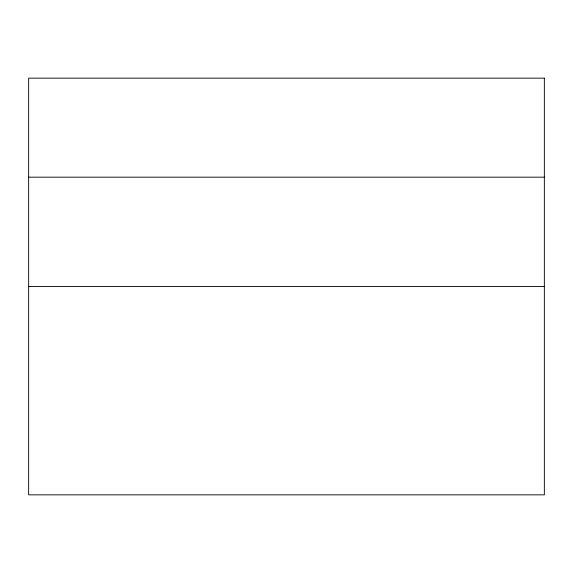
<?xml version="1.0" encoding="UTF-8"?>
<svg xmlns="http://www.w3.org/2000/svg" width="573" height="573" viewBox="0 0 573 573"><rect width="100%" height="100%" fill="white"/><g stroke="black" fill="none" stroke-linecap="round" stroke-linejoin="round"><path stroke-width="0.86" d="M28.65 177.172L544.35 177.172M28.65 286.5L544.35 286.5M544.35 78.157L28.65 78.157L28.65 494.843L544.35 494.843L544.35 78.157"/></g></svg>
